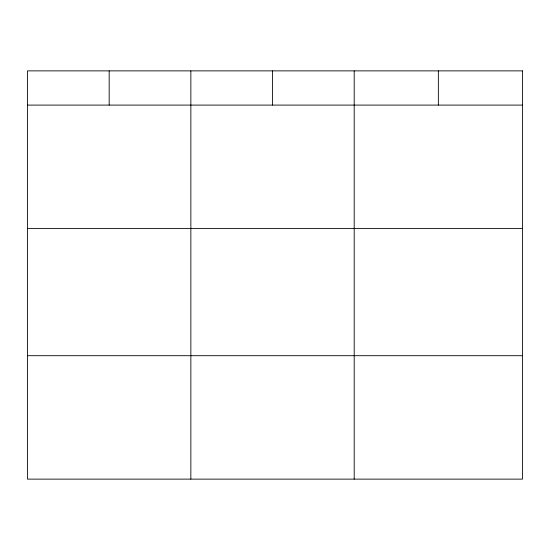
<?xml version="1.0" encoding="UTF-8"?>
<svg xmlns="http://www.w3.org/2000/svg" width="550" height="550" viewBox="0 0 550 550"><rect width="100%" height="100%" fill="white"/><g stroke="black" fill="none" stroke-linecap="round" stroke-linejoin="round"><path stroke-width="0.82" d="M27.5 105.091L522.5 105.091M27.5 228.525L522.5 228.525M27.5 355.699L522.5 355.699M438.35 70.874L438.35 105.091M354.2 70.874L354.2 479.126M272.525 70.874L272.525 105.091M190.85 70.874L190.85 479.126M109.175 70.874L109.175 105.091M522.5 70.874L27.5 70.874L27.5 479.126L522.5 479.126L522.5 70.874"/></g></svg>
